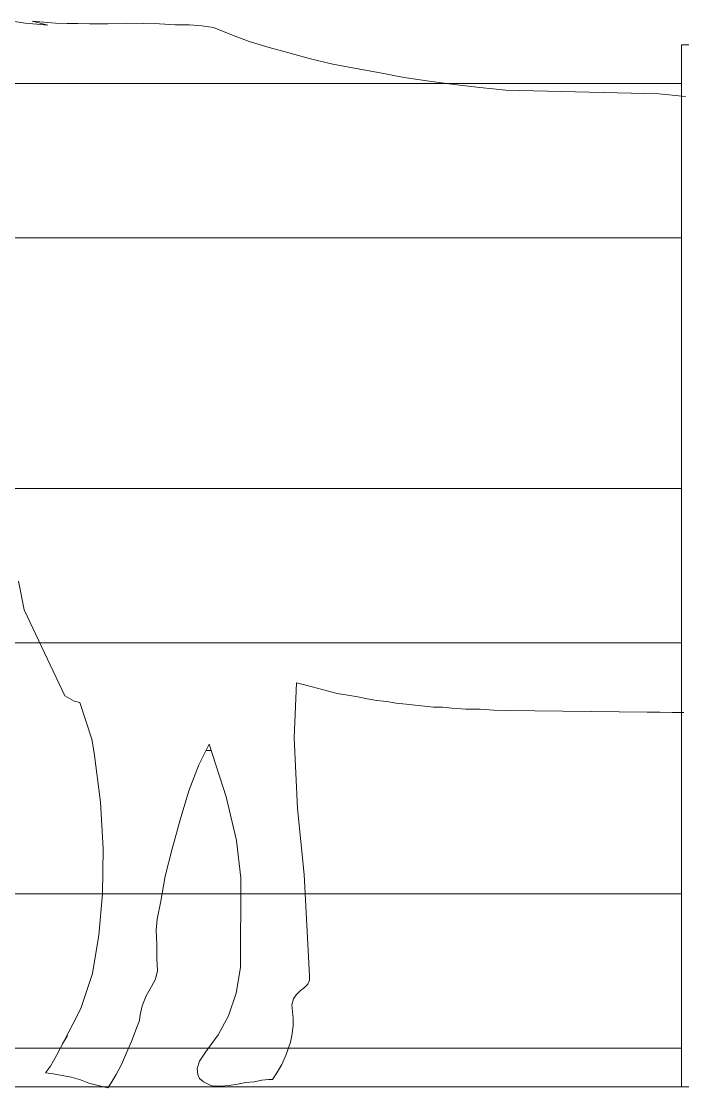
# Model space of a CAD drawing. Header units: millimetres. Extents: x 73 to 57768, y -40361 to 10065.
# Drawn here: x 31525.3 to 31611, y 1091.3 to 1229.5 of the extents above; entities that cross this region are included whole.
import ezdxf

# ---------------------------------------------------------------- set-up
doc = ezdxf.new("R2010")
doc.units = ezdxf.units.MM
doc.layers.add('pogled', color=7, linetype='Continuous', lineweight=5, true_color=0x8db1c3)

msp = doc.modelspace()

# ---------------------------------------------------------------- linework, layer by layer
at = {"layer": 'pogled'}
for p, q in [((31525.766, 1229.258), (31524.367, 1229.49)), ((31525.766, 1229.258), (31524.367, 1229.49)), ((31525.766, 1229.258), (31524.367, 1229.49)), ((31525.766, 1229.258), (31524.367, 1229.49)), ((31527.275, 1229.132), (31525.766, 1229.258)), ((31527.275, 1229.132), (31525.766, 1229.258)), ((31527.275, 1229.132), (31525.766, 1229.258)), ((31527.275, 1229.132), (31525.766, 1229.258)), ((31528.173, 1229.384), (31526.665, 1229.51)), ((31526.665, 1229.51), (31528.675, 1229.007)), ((31526.665, 1229.51), (31528.675, 1229.007)), ((31528.173, 1229.384), (31526.665, 1229.51)), ((31528.173, 1229.384), (31526.665, 1229.51)), ((31526.665, 1229.51), (31528.675, 1229.007)), ((31526.665, 1229.51), (31528.675, 1229.007)), ((31528.173, 1229.384), (31526.665, 1229.51)), ((31528.675, 1229.007), (31527.275, 1229.132)), ((31528.675, 1229.007), (31527.275, 1229.132)), ((31528.675, 1229.007), (31527.275, 1229.132)), ((31528.675, 1229.007), (31527.275, 1229.132)), ((31529.682, 1229.259), (31528.173, 1229.384)), ((31529.682, 1229.259), (31528.173, 1229.384)), ((31529.682, 1229.259), (31528.173, 1229.384)), ((31529.682, 1229.259), (31528.173, 1229.384)), ((31531.191, 1229.241), (31529.682, 1229.259)), ((31531.191, 1229.241), (31529.682, 1229.259)), ((31531.191, 1229.241), (31529.682, 1229.259)), ((31531.191, 1229.241), (31529.682, 1229.259)), ((31532.593, 1229.224), (31531.191, 1229.241)), ((31532.593, 1229.224), (31531.191, 1229.241)), ((31532.593, 1229.224), (31531.191, 1229.241)), ((31532.593, 1229.224), (31531.191, 1229.241)), ((31534.103, 1229.206), (31532.593, 1229.224)), ((31534.103, 1229.206), (31532.593, 1229.224)), ((31534.103, 1229.206), (31532.593, 1229.224)), ((31534.103, 1229.206), (31532.593, 1229.224)), ((31536.475, 1229.177), (31534.103, 1229.206)), ((31536.475, 1229.177), (31534.103, 1229.206)), ((31536.475, 1229.177), (31534.103, 1229.206)), ((31536.475, 1229.177), (31534.103, 1229.206)), ((31538.849, 1229.257), (31536.475, 1229.177)), ((31538.849, 1229.257), (31536.475, 1229.177)), ((31538.849, 1229.257), (31536.475, 1229.177)), ((31538.849, 1229.257), (31536.475, 1229.177)), ((31541.114, 1229.23), (31538.849, 1229.257)), ((31541.114, 1229.23), (31538.849, 1229.257)), ((31541.114, 1229.23), (31538.849, 1229.257)), ((31541.114, 1229.23), (31538.849, 1229.257)), ((31543.163, 1229.205), (31541.114, 1229.23)), ((31543.163, 1229.205), (31541.114, 1229.23)), ((31543.163, 1229.205), (31541.114, 1229.23)), ((31543.163, 1229.205), (31541.114, 1229.23)), ((31545.21, 1229.073), (31543.163, 1229.205)), ((31545.21, 1229.073), (31543.163, 1229.205)), ((31545.21, 1229.073), (31543.163, 1229.205)), ((31545.21, 1229.073), (31543.163, 1229.205)), ((31547.043, 1229.051), (31545.21, 1229.073)), ((31547.043, 1229.051), (31545.21, 1229.073)), ((31547.043, 1229.051), (31545.21, 1229.073)), ((31547.043, 1229.051), (31545.21, 1229.073)), ((31548.66, 1228.924), (31547.043, 1229.051)), ((31548.66, 1228.924), (31547.043, 1229.051)), ((31548.66, 1228.924), (31547.043, 1229.051)), ((31548.66, 1228.924), (31547.043, 1229.051)), ((31550.167, 1228.69), (31548.66, 1228.924)), ((31550.167, 1228.69), (31548.66, 1228.924)), ((31550.167, 1228.69), (31548.66, 1228.924)), ((31550.167, 1228.69), (31548.66, 1228.924)), ((31552.421, 1227.8), (31550.167, 1228.69)), ((31552.421, 1227.8), (31550.167, 1228.69)), ((31552.421, 1227.8), (31550.167, 1228.69)), ((31552.421, 1227.8), (31550.167, 1228.69)), ((31554.783, 1226.909), (31552.421, 1227.8)), ((31554.783, 1226.909), (31552.421, 1227.8)), ((31554.783, 1226.909), (31552.421, 1227.8)), ((31554.783, 1226.909), (31552.421, 1227.8)), ((31557.362, 1226.124), (31554.783, 1226.909)), ((31557.362, 1226.124), (31554.783, 1226.909)), ((31557.362, 1226.124), (31554.783, 1226.909)), ((31557.362, 1226.124), (31554.783, 1226.909)), ((31559.942, 1225.446), (31557.362, 1226.124)), ((31559.942, 1225.446), (31557.362, 1226.124)), ((31559.942, 1225.446), (31557.362, 1226.124)), ((31559.942, 1225.446), (31557.362, 1226.124)), ((31562.737, 1224.657), (31559.942, 1225.446)), ((31562.737, 1224.657), (31559.942, 1225.446)), ((31562.737, 1224.657), (31559.942, 1225.446)), ((31562.737, 1224.657), (31559.942, 1225.446)), ((31565.641, 1223.975), (31562.737, 1224.657)), ((31565.641, 1223.975), (31562.737, 1224.657)), ((31565.641, 1223.975), (31562.737, 1224.657)), ((31565.641, 1223.975), (31562.737, 1224.657)), ((31568.654, 1223.4), (31565.641, 1223.975)), ((31568.654, 1223.4), (31565.641, 1223.975)), ((31568.654, 1223.4), (31565.641, 1223.975)), ((31568.654, 1223.4), (31565.641, 1223.975)), ((31571.775, 1222.824), (31568.654, 1223.4)), ((31571.775, 1222.824), (31568.654, 1223.4)), ((31571.775, 1222.824), (31568.654, 1223.4)), ((31571.775, 1222.824), (31568.654, 1223.4)), ((31574.895, 1222.247), (31571.775, 1222.824)), ((31574.895, 1222.247), (31571.775, 1222.824)), ((31574.895, 1222.247), (31571.775, 1222.824)), ((31574.895, 1222.247), (31571.775, 1222.824)), ((31578.125, 1221.777), (31574.895, 1222.247)), ((31578.125, 1221.777), (31574.895, 1222.247)), ((31578.125, 1221.777), (31574.895, 1222.247)), ((31578.125, 1221.777), (31574.895, 1222.247)), ((31581.355, 1221.307), (31578.125, 1221.777)), ((31581.355, 1221.307), (31578.125, 1221.777)), ((31581.355, 1221.307), (31578.125, 1221.777)), ((31581.355, 1221.307), (31578.125, 1221.777)), ((31584.694, 1220.944), (31581.355, 1221.307)), ((31584.694, 1220.944), (31581.355, 1221.307)), ((31584.694, 1220.944), (31581.355, 1221.307)), ((31584.694, 1220.944), (31581.355, 1221.307)), ((31588.033, 1220.58), (31584.694, 1220.944)), ((31588.033, 1220.58), (31584.694, 1220.944)), ((31588.033, 1220.58), (31584.694, 1220.944)), ((31588.033, 1220.58), (31584.694, 1220.944)), ((31607.872, 1220.127), (31588.033, 1220.58)), ((31607.872, 1220.127), (31588.033, 1220.58)), ((31607.872, 1220.127), (31588.033, 1220.58)), ((31607.872, 1220.127), (31588.033, 1220.58)), ((31611.319, 1219.763), (31607.872, 1220.127)), ((31611.319, 1219.763), (31607.872, 1220.127)), ((31611.319, 1219.763), (31607.872, 1220.127)), ((31611.319, 1219.763), (31607.872, 1220.127)), ((31524.876, 1156.961), (31525.63, 1153.256)), ((31524.876, 1156.961), (31525.63, 1153.256)), ((31524.876, 1156.961), (31525.63, 1153.256)), ((31524.876, 1156.961), (31525.63, 1153.256)), ((31530.888, 1142.095), (31525.63, 1153.256)), ((31530.888, 1142.095), (31525.63, 1153.256)), ((31530.888, 1142.095), (31525.63, 1153.256)), ((31530.888, 1142.095), (31525.63, 1153.256)), ((31560.618, 1136.664), (31560.919, 1143.779)), ((31560.618, 1136.664), (31560.919, 1143.779)), ((31560.618, 1136.664), (31560.919, 1143.779)), ((31560.618, 1136.664), (31560.919, 1143.779)), ((31560.919, 1143.779), (31562.317, 1143.438)), ((31560.919, 1143.779), (31562.317, 1143.438)), ((31560.919, 1143.779), (31562.317, 1143.438)), ((31560.919, 1143.779), (31562.317, 1143.438)), ((31562.317, 1143.438), (31563.607, 1143.099)), ((31562.317, 1143.438), (31563.607, 1143.099)), ((31562.317, 1143.438), (31563.607, 1143.099)), ((31562.317, 1143.438), (31563.607, 1143.099)), ((31563.607, 1143.099), (31564.897, 1142.76)), ((31563.607, 1143.099), (31564.897, 1142.76)), ((31563.607, 1143.099), (31564.897, 1142.76)), ((31563.607, 1143.099), (31564.897, 1142.76)), ((31564.897, 1142.76), (31566.187, 1142.422)), ((31564.897, 1142.76), (31566.187, 1142.422)), ((31564.897, 1142.76), (31566.187, 1142.422)), ((31564.897, 1142.76), (31566.187, 1142.422)), ((31530.888, 1142.095), (31532.094, 1141.427)), ((31530.888, 1142.095), (31532.094, 1141.427)), ((31530.888, 1142.095), (31532.094, 1141.427)), ((31530.888, 1142.095), (31532.094, 1141.427)), ((31532.094, 1141.427), (31532.837, 1141.262)), ((31532.094, 1141.427), (31532.837, 1141.262)), ((31532.094, 1141.427), (31532.837, 1141.262)), ((31532.094, 1141.427), (31532.837, 1141.262)), ((31566.187, 1142.422), (31567.586, 1142.189)), ((31566.187, 1142.422), (31567.586, 1142.189)), ((31566.187, 1142.422), (31567.586, 1142.189)), ((31566.187, 1142.422), (31567.586, 1142.189)), ((31567.586, 1142.189), (31568.878, 1141.958)), ((31567.586, 1142.189), (31568.878, 1141.958)), ((31567.586, 1142.189), (31568.878, 1141.958)), ((31567.586, 1142.189), (31568.878, 1141.958)), ((31568.878, 1141.958), (31570.061, 1141.728)), ((31568.878, 1141.958), (31570.061, 1141.728)), ((31568.878, 1141.958), (31570.061, 1141.728)), ((31568.878, 1141.958), (31570.061, 1141.728)), ((31570.061, 1141.728), (31571.353, 1141.497)), ((31570.061, 1141.728), (31571.353, 1141.497)), ((31570.061, 1141.728), (31571.353, 1141.497)), ((31570.061, 1141.728), (31571.353, 1141.497)), ((31571.353, 1141.497), (31572.646, 1141.374)), ((31571.353, 1141.497), (31572.646, 1141.374)), ((31571.353, 1141.497), (31572.646, 1141.374)), ((31571.353, 1141.497), (31572.646, 1141.374)), ((31572.646, 1141.374), (31573.829, 1141.144)), ((31572.646, 1141.374), (31573.829, 1141.144)), ((31572.646, 1141.374), (31573.829, 1141.144)), ((31572.646, 1141.374), (31573.829, 1141.144)), ((31532.837, 1141.262), (31534.397, 1136.511)), ((31532.837, 1141.262), (31534.397, 1136.511)), ((31532.837, 1141.262), (31534.397, 1136.511)), ((31532.837, 1141.262), (31534.397, 1136.511)), ((31573.829, 1141.144), (31575.122, 1141.02)), ((31573.829, 1141.144), (31575.122, 1141.02)), ((31573.829, 1141.144), (31575.122, 1141.02)), ((31573.829, 1141.144), (31575.122, 1141.02)), ((31575.122, 1141.02), (31576.307, 1140.898)), ((31575.122, 1141.02), (31576.307, 1140.898)), ((31575.122, 1141.02), (31576.307, 1140.898)), ((31575.122, 1141.02), (31576.307, 1140.898)), ((31576.307, 1140.898), (31577.492, 1140.776)), ((31576.307, 1140.898), (31577.492, 1140.776)), ((31576.307, 1140.898), (31577.492, 1140.776)), ((31576.307, 1140.898), (31577.492, 1140.776)), ((31577.492, 1140.776), (31578.677, 1140.654)), ((31577.492, 1140.776), (31578.677, 1140.654)), ((31577.492, 1140.776), (31578.677, 1140.654)), ((31577.492, 1140.776), (31578.677, 1140.654)), ((31578.677, 1140.654), (31579.863, 1140.64)), ((31578.677, 1140.654), (31579.863, 1140.64)), ((31578.677, 1140.654), (31579.863, 1140.64)), ((31578.677, 1140.654), (31579.863, 1140.64)), ((31579.863, 1140.64), (31581.048, 1140.518)), ((31579.863, 1140.64), (31581.048, 1140.518)), ((31579.863, 1140.64), (31581.048, 1140.518)), ((31579.863, 1140.64), (31581.048, 1140.518)), ((31581.048, 1140.518), (31582.88, 1140.389)), ((31581.048, 1140.518), (31582.88, 1140.389)), ((31581.048, 1140.518), (31582.88, 1140.389)), ((31581.048, 1140.518), (31582.88, 1140.389)), ((31582.88, 1140.389), (31584.713, 1140.367)), ((31582.88, 1140.389), (31584.713, 1140.367)), ((31582.88, 1140.389), (31584.713, 1140.367)), ((31582.88, 1140.389), (31584.713, 1140.367)), ((31584.713, 1140.367), (31586.437, 1140.238)), ((31584.713, 1140.367), (31586.437, 1140.238)), ((31584.713, 1140.367), (31586.437, 1140.238)), ((31584.713, 1140.367), (31586.437, 1140.238)), ((31586.437, 1140.238), (31588.162, 1140.218)), ((31586.437, 1140.238), (31588.162, 1140.218)), ((31586.437, 1140.238), (31588.162, 1140.218)), ((31586.437, 1140.238), (31588.162, 1140.218)), ((31588.162, 1140.218), (31606.386, 1140)), ((31588.162, 1140.218), (31606.386, 1140)), ((31588.162, 1140.218), (31606.386, 1140)), ((31588.162, 1140.218), (31606.386, 1140)), ((31606.386, 1140), (31608.004, 1139.98)), ((31606.386, 1140), (31608.004, 1139.98)), ((31606.386, 1140), (31608.004, 1139.98)), ((31606.386, 1140), (31608.004, 1139.98)), ((31608.004, 1139.98), (31609.622, 1139.961)), ((31608.004, 1139.98), (31609.622, 1139.961)), ((31608.004, 1139.98), (31609.622, 1139.961)), ((31608.004, 1139.98), (31609.622, 1139.961)), ((31609.622, 1139.961), (31611.131, 1139.943)), ((31609.622, 1139.961), (31611.131, 1139.943)), ((31609.622, 1139.961), (31611.131, 1139.943)), ((31609.622, 1139.961), (31611.131, 1139.943)), ((31534.397, 1136.511), (31534.71, 1134.709)), ((31534.397, 1136.511), (31534.71, 1134.709)), ((31534.397, 1136.511), (31534.71, 1134.709)), ((31534.397, 1136.511), (31534.71, 1134.709)), ((31561.047, 1127.492), (31560.618, 1136.664)), ((31561.047, 1127.492), (31560.618, 1136.664)), ((31561.047, 1127.492), (31560.618, 1136.664)), ((31561.047, 1127.492), (31560.618, 1136.664)), ((31534.71, 1134.709), (31535.497, 1128.336)), ((31534.71, 1134.709), (31535.497, 1128.336)), ((31534.71, 1134.709), (31535.497, 1128.336)), ((31534.71, 1134.709), (31535.497, 1128.336)), ((31548.281, 1133.145), (31549.607, 1135.825)), ((31548.281, 1133.145), (31549.607, 1135.825)), ((31548.281, 1133.145), (31549.607, 1135.825)), ((31548.281, 1133.145), (31549.607, 1135.825)), ((31549.861, 1135.033), (31549.208, 1135.018)), ((31549.861, 1135.033), (31549.208, 1135.018)), ((31549.861, 1135.033), (31549.208, 1135.018)), ((31549.861, 1135.033), (31549.208, 1135.018)), ((31549.607, 1135.825), (31551.79, 1129.004)), ((31549.607, 1135.825), (31551.79, 1129.004)), ((31549.607, 1135.825), (31551.79, 1129.004)), ((31549.607, 1135.825), (31551.79, 1129.004)), ((31546.947, 1129.817), (31548.281, 1133.145)), ((31546.947, 1129.817), (31548.281, 1133.145)), ((31546.947, 1129.817), (31548.281, 1133.145)), ((31546.947, 1129.817), (31548.281, 1133.145)), ((31545.823, 1126.056), (31546.947, 1129.817)), ((31545.823, 1126.056), (31546.947, 1129.817)), ((31545.823, 1126.056), (31546.947, 1129.817)), ((31545.823, 1126.056), (31546.947, 1129.817)), ((31551.79, 1129.004), (31553.125, 1123.38)), ((31551.79, 1129.004), (31553.125, 1123.38)), ((31551.79, 1129.004), (31553.125, 1123.38)), ((31551.79, 1129.004), (31553.125, 1123.38)), ((31535.497, 1128.336), (31535.856, 1122.292)), ((31535.497, 1128.336), (31535.856, 1122.292)), ((31535.497, 1128.336), (31535.856, 1122.292)), ((31535.497, 1128.336), (31535.856, 1122.292)), ((31561.916, 1118.961), (31561.047, 1127.492)), ((31561.916, 1118.961), (31561.047, 1127.492)), ((31561.916, 1118.961), (31561.047, 1127.492)), ((31561.916, 1118.961), (31561.047, 1127.492)), ((31544.808, 1122.293), (31545.823, 1126.056)), ((31544.808, 1122.293), (31545.823, 1126.056)), ((31544.808, 1122.293), (31545.823, 1126.056)), ((31544.808, 1122.293), (31545.823, 1126.056)), ((31535.856, 1122.292), (31535.786, 1116.469)), ((31535.856, 1122.292), (31535.786, 1116.469)), ((31535.856, 1122.292), (31535.786, 1116.469)), ((31535.856, 1122.292), (31535.786, 1116.469)), ((31543.902, 1118.745), (31544.808, 1122.293)), ((31543.902, 1118.745), (31544.808, 1122.293)), ((31543.902, 1118.745), (31544.808, 1122.293)), ((31543.902, 1118.745), (31544.808, 1122.293)), ((31553.125, 1123.38), (31553.714, 1118.52)), ((31553.125, 1123.38), (31553.714, 1118.52)), ((31553.125, 1123.38), (31553.714, 1118.52)), ((31553.125, 1123.38), (31553.714, 1118.52)), ((31543.325, 1115.516), (31543.902, 1118.745)), ((31543.325, 1115.516), (31543.902, 1118.745)), ((31543.325, 1115.516), (31543.902, 1118.745)), ((31543.325, 1115.516), (31543.902, 1118.745)), ((31553.714, 1118.52), (31553.683, 1106.898)), ((31553.714, 1118.52), (31553.683, 1106.898)), ((31553.714, 1118.52), (31553.683, 1106.898)), ((31553.714, 1118.52), (31553.683, 1106.898)), ((31562.622, 1105.82), (31561.916, 1118.961)), ((31562.622, 1105.82), (31561.916, 1118.961)), ((31562.622, 1105.82), (31561.916, 1118.961)), ((31562.622, 1105.82), (31561.916, 1118.961)), ((31535.786, 1116.469), (31535.291, 1111.083)), ((31535.786, 1116.469), (31535.291, 1111.083)), ((31535.786, 1116.469), (31535.291, 1111.083)), ((31535.786, 1116.469), (31535.291, 1111.083)), ((31542.865, 1113.149), (31543.325, 1115.516)), ((31542.865, 1113.149), (31543.325, 1115.516)), ((31542.865, 1113.149), (31543.325, 1115.516)), ((31542.865, 1113.149), (31543.325, 1115.516)), ((31542.74, 1111.749), (31542.865, 1113.149)), ((31542.74, 1111.749), (31542.865, 1113.149)), ((31542.74, 1111.749), (31542.865, 1113.149)), ((31542.74, 1111.749), (31542.865, 1113.149)), ((31535.291, 1111.083), (31534.477, 1106.131)), ((31535.291, 1111.083), (31534.477, 1106.131)), ((31535.291, 1111.083), (31534.477, 1106.131)), ((31535.291, 1111.083), (31534.477, 1106.131)), ((31542.826, 1109.914), (31542.74, 1111.749)), ((31542.826, 1109.914), (31542.74, 1111.749)), ((31542.826, 1109.914), (31542.74, 1111.749)), ((31542.826, 1109.914), (31542.74, 1111.749)), ((31542.804, 1108.081), (31542.826, 1109.914)), ((31542.804, 1108.081), (31542.826, 1109.914)), ((31542.804, 1108.081), (31542.826, 1109.914)), ((31542.804, 1108.081), (31542.826, 1109.914)), ((31542.893, 1106.462), (31542.804, 1108.081)), ((31542.893, 1106.462), (31542.804, 1108.081)), ((31542.893, 1106.462), (31542.804, 1108.081)), ((31542.893, 1106.462), (31542.804, 1108.081)), ((31553.683, 1106.898), (31553.104, 1103.561)), ((31553.683, 1106.898), (31553.104, 1103.561)), ((31553.683, 1106.898), (31553.104, 1103.561)), ((31553.683, 1106.898), (31553.104, 1103.561)), ((31534.477, 1106.131), (31533.022, 1101.727)), ((31534.477, 1106.131), (31533.022, 1101.727)), ((31534.477, 1106.131), (31533.022, 1101.727)), ((31534.477, 1106.131), (31533.022, 1101.727)), ((31542.664, 1105.386), (31542.893, 1106.462)), ((31542.664, 1105.386), (31542.893, 1106.462)), ((31542.664, 1105.386), (31542.893, 1106.462)), ((31542.664, 1105.386), (31542.893, 1106.462)), ((31562.615, 1105.281), (31562.622, 1105.82)), ((31562.615, 1105.281), (31562.622, 1105.82)), ((31562.615, 1105.281), (31562.622, 1105.82)), ((31562.615, 1105.281), (31562.622, 1105.82)), ((31541.452, 1103.244), (31542.113, 1104.422)), ((31541.452, 1103.244), (31542.113, 1104.422)), ((31541.452, 1103.244), (31542.113, 1104.422)), ((31541.452, 1103.244), (31542.113, 1104.422)), ((31542.113, 1104.422), (31542.664, 1105.386)), ((31542.113, 1104.422), (31542.664, 1105.386)), ((31542.113, 1104.422), (31542.664, 1105.386)), ((31542.113, 1104.422), (31542.664, 1105.386)), ((31561.412, 1103.893), (31561.957, 1104.318)), ((31561.412, 1103.893), (31561.957, 1104.318)), ((31561.412, 1103.893), (31561.957, 1104.318)), ((31561.412, 1103.893), (31561.957, 1104.318)), ((31561.957, 1104.318), (31562.393, 1104.745)), ((31561.957, 1104.318), (31562.393, 1104.745)), ((31561.957, 1104.318), (31562.393, 1104.745)), ((31561.957, 1104.318), (31562.393, 1104.745)), ((31562.393, 1104.745), (31562.615, 1105.281)), ((31562.393, 1104.745), (31562.615, 1105.281)), ((31562.393, 1104.745), (31562.615, 1105.281)), ((31562.393, 1104.745), (31562.615, 1105.281)), ((31540.898, 1101.956), (31541.452, 1103.244)), ((31540.898, 1101.956), (31541.452, 1103.244)), ((31540.898, 1101.956), (31541.452, 1103.244)), ((31540.898, 1101.956), (31541.452, 1103.244)), ((31553.104, 1103.561), (31552.099, 1100.661)), ((31553.104, 1103.561), (31552.099, 1100.661)), ((31553.104, 1103.561), (31552.099, 1100.661)), ((31553.104, 1103.561), (31552.099, 1100.661)), ((31560.312, 1102.073), (31560.537, 1102.825)), ((31560.312, 1102.073), (31560.537, 1102.825)), ((31560.312, 1102.073), (31560.537, 1102.825)), ((31560.312, 1102.073), (31560.537, 1102.825)), ((31560.537, 1102.825), (31560.867, 1103.361)), ((31560.537, 1102.825), (31560.867, 1103.361)), ((31560.537, 1102.825), (31560.867, 1103.361)), ((31560.537, 1102.825), (31560.867, 1103.361)), ((31560.867, 1103.361), (31561.412, 1103.893)), ((31560.867, 1103.361), (31561.412, 1103.893)), ((31560.867, 1103.361), (31561.412, 1103.893)), ((31560.867, 1103.361), (31561.412, 1103.893)), ((31533.022, 1101.727), (31532.503, 1100.657)), ((31533.022, 1101.727), (31532.503, 1100.657)), ((31533.022, 1101.727), (31532.503, 1100.657)), ((31533.022, 1101.727), (31532.503, 1100.657)), ((31540.668, 1100.773), (31540.898, 1101.956)), ((31540.668, 1100.773), (31540.898, 1101.956)), ((31540.668, 1100.773), (31540.898, 1101.956)), ((31540.668, 1100.773), (31540.898, 1101.956)), ((31560.41, 1101.209), (31560.312, 1102.073)), ((31560.41, 1101.209), (31560.312, 1102.073)), ((31560.41, 1101.209), (31560.312, 1102.073)), ((31560.41, 1101.209), (31560.312, 1102.073)), ((31532.473, 1100.661), (31529.82, 1095.51)), ((31532.473, 1100.661), (31529.82, 1095.51)), ((31532.473, 1100.661), (31529.82, 1095.51)), ((31532.473, 1100.661), (31529.82, 1095.51)), ((31540.105, 1098.838), (31540.551, 1100.019)), ((31540.105, 1098.838), (31540.551, 1100.019)), ((31540.105, 1098.838), (31540.551, 1100.019)), ((31540.105, 1098.838), (31540.551, 1100.019)), ((31540.551, 1100.019), (31540.668, 1100.773)), ((31540.551, 1100.019), (31540.668, 1100.773)), ((31540.551, 1100.019), (31540.668, 1100.773)), ((31540.551, 1100.019), (31540.668, 1100.773)), ((31552.099, 1100.661), (31550.775, 1098.197)), ((31552.099, 1100.661), (31550.775, 1098.197)), ((31552.099, 1100.661), (31550.775, 1098.197)), ((31552.099, 1100.661), (31550.775, 1098.197)), ((31560.507, 1100.345), (31560.41, 1101.209)), ((31560.507, 1100.345), (31560.41, 1101.209)), ((31560.507, 1100.345), (31560.41, 1101.209)), ((31560.507, 1100.345), (31560.41, 1101.209)), ((31560.496, 1099.375), (31560.507, 1100.345)), ((31560.496, 1099.375), (31560.507, 1100.345)), ((31560.496, 1099.375), (31560.507, 1100.345)), ((31560.496, 1099.375), (31560.507, 1100.345)), ((31539.548, 1097.335), (31540.105, 1098.838)), ((31539.548, 1097.335), (31540.105, 1098.838)), ((31539.548, 1097.335), (31540.105, 1098.838)), ((31539.548, 1097.335), (31540.105, 1098.838)), ((31560.375, 1098.298), (31560.496, 1099.375)), ((31560.375, 1098.298), (31560.496, 1099.375)), ((31560.375, 1098.298), (31560.496, 1099.375)), ((31560.375, 1098.298), (31560.496, 1099.375)), ((31531.253, 1098.081), (31530.593, 1097.01)), ((31531.253, 1098.081), (31530.593, 1097.01)), ((31531.253, 1098.081), (31530.593, 1097.01)), ((31531.253, 1098.081), (31530.593, 1097.01)), ((31538.883, 1095.833), (31539.548, 1097.335)), ((31538.883, 1095.833), (31539.548, 1097.335)), ((31538.883, 1095.833), (31539.548, 1097.335)), ((31538.883, 1095.833), (31539.548, 1097.335)), ((31550.775, 1098.197), (31549.13, 1095.951)), ((31550.775, 1098.197), (31549.13, 1095.951)), ((31550.775, 1098.197), (31549.13, 1095.951)), ((31550.775, 1098.197), (31549.13, 1095.951)), ((31559.588, 1095.611), (31560.146, 1097.222)), ((31559.588, 1095.611), (31560.146, 1097.222)), ((31559.588, 1095.611), (31560.146, 1097.222)), ((31559.588, 1095.611), (31560.146, 1097.222)), ((31560.146, 1097.222), (31560.375, 1098.298)), ((31560.146, 1097.222), (31560.375, 1098.298)), ((31560.146, 1097.222), (31560.375, 1098.298)), ((31560.146, 1097.222), (31560.375, 1098.298)), ((31538.218, 1094.331), (31538.883, 1095.833)), ((31538.218, 1094.331), (31538.883, 1095.833)), ((31538.218, 1094.331), (31538.883, 1095.833)), ((31538.218, 1094.331), (31538.883, 1095.833)), ((31549.13, 1095.951), (31548.361, 1094.774)), ((31549.13, 1095.951), (31548.361, 1094.774)), ((31549.13, 1095.951), (31548.361, 1094.774)), ((31549.13, 1095.951), (31548.361, 1094.774)), ((31529.82, 1095.51), (31529.048, 1094.117)), ((31529.82, 1095.51), (31529.048, 1094.117)), ((31529.82, 1095.51), (31529.048, 1094.117)), ((31529.82, 1095.51), (31529.048, 1094.117)), ((31548.361, 1094.774), (31548.026, 1093.808)), ((31548.361, 1094.774), (31548.026, 1093.808)), ((31548.361, 1094.774), (31548.026, 1093.808)), ((31548.361, 1094.774), (31548.026, 1093.808)), ((31559.033, 1094.323), (31559.588, 1095.611)), ((31559.033, 1094.323), (31559.588, 1095.611)), ((31559.033, 1094.323), (31559.588, 1095.611)), ((31559.033, 1094.323), (31559.588, 1095.611)), ((31529.048, 1094.117), (31528.391, 1093.262)), ((31529.048, 1094.117), (31528.391, 1093.262)), ((31529.048, 1094.117), (31528.391, 1093.262)), ((31529.048, 1094.117), (31528.391, 1093.262)), ((31528.391, 1093.262), (31529.36, 1093.142)), ((31528.391, 1093.262), (31529.36, 1093.142)), ((31528.391, 1093.262), (31529.36, 1093.142)), ((31528.391, 1093.262), (31529.36, 1093.142)), ((31529.36, 1093.142), (31530.544, 1092.913)), ((31529.36, 1093.142), (31530.544, 1092.913)), ((31529.36, 1093.142), (31530.544, 1092.913)), ((31529.36, 1093.142), (31530.544, 1092.913)), ((31536.896, 1091.974), (31537.556, 1093.045)), ((31536.896, 1091.974), (31537.556, 1093.045)), ((31536.896, 1091.974), (31537.556, 1093.045)), ((31536.896, 1091.974), (31537.556, 1093.045)), ((31537.556, 1093.045), (31538.218, 1094.331)), ((31537.556, 1093.045), (31538.218, 1094.331)), ((31537.556, 1093.045), (31538.218, 1094.331)), ((31537.556, 1093.045), (31538.218, 1094.331)), ((31548.026, 1093.808), (31548.125, 1093.052)), ((31548.026, 1093.808), (31548.125, 1093.052)), ((31548.026, 1093.808), (31548.125, 1093.052)), ((31548.026, 1093.808), (31548.125, 1093.052)), ((31548.125, 1093.052), (31548.334, 1092.51)), ((31548.125, 1093.052), (31548.334, 1092.51)), ((31548.125, 1093.052), (31548.334, 1092.51)), ((31548.125, 1093.052), (31548.334, 1092.51)), ((31557.824, 1092.396), (31558.373, 1093.253)), ((31557.824, 1092.396), (31558.373, 1093.253)), ((31557.824, 1092.396), (31558.373, 1093.253)), ((31557.824, 1092.396), (31558.373, 1093.253)), ((31558.373, 1093.253), (31559.033, 1094.323)), ((31558.373, 1093.253), (31559.033, 1094.323)), ((31558.373, 1093.253), (31559.033, 1094.323)), ((31558.373, 1093.253), (31559.033, 1094.323)), ((31530.544, 1092.913), (31531.727, 1092.683)), ((31530.544, 1092.913), (31531.727, 1092.683)), ((31530.544, 1092.913), (31531.727, 1092.683)), ((31530.544, 1092.913), (31531.727, 1092.683)), ((31531.727, 1092.683), (31532.91, 1092.345)), ((31531.727, 1092.683), (31532.91, 1092.345)), ((31531.727, 1092.683), (31532.91, 1092.345)), ((31531.727, 1092.683), (31532.91, 1092.345)), ((31532.91, 1092.345), (31533.983, 1091.901)), ((31532.91, 1092.345), (31533.983, 1091.901)), ((31532.91, 1092.345), (31533.983, 1091.901)), ((31532.91, 1092.345), (31533.983, 1091.901)), ((31533.983, 1091.901), (31535.059, 1091.672)), ((31533.983, 1091.901), (31535.059, 1091.672)), ((31533.983, 1091.901), (31535.059, 1091.672)), ((31533.983, 1091.901), (31535.059, 1091.672)), ((31535.059, 1091.672), (31535.919, 1091.446)), ((31535.059, 1091.672), (31535.919, 1091.446)), ((31535.059, 1091.672), (31535.919, 1091.446)), ((31535.059, 1091.672), (31535.919, 1091.446)), ((31536.457, 1091.332), (31536.896, 1091.974)), ((31536.457, 1091.332), (31536.896, 1091.974)), ((31536.457, 1091.332), (31536.896, 1091.974)), ((31536.457, 1091.332), (31536.896, 1091.974)), ((31548.334, 1092.51), (31548.868, 1092.072)), ((31548.334, 1092.51), (31548.868, 1092.072)), ((31548.334, 1092.51), (31548.868, 1092.072)), ((31548.334, 1092.51), (31548.868, 1092.072)), ((31548.868, 1092.072), (31549.405, 1091.85)), ((31548.868, 1092.072), (31549.405, 1091.85)), ((31548.868, 1092.072), (31549.405, 1091.85)), ((31548.868, 1092.072), (31549.405, 1091.85)), ((31549.405, 1091.85), (31549.834, 1091.629)), ((31549.405, 1091.85), (31549.834, 1091.629)), ((31549.405, 1091.85), (31549.834, 1091.629)), ((31549.405, 1091.85), (31549.834, 1091.629)), ((31549.834, 1091.629), (31550.264, 1091.516)), ((31549.834, 1091.629), (31550.264, 1091.516)), ((31549.834, 1091.629), (31550.264, 1091.516)), ((31549.834, 1091.629), (31550.264, 1091.516)), ((31552.206, 1091.601), (31553.287, 1091.803)), ((31552.206, 1091.601), (31553.287, 1091.803)), ((31552.206, 1091.601), (31553.287, 1091.803)), ((31552.206, 1091.601), (31553.287, 1091.803)), ((31553.287, 1091.803), (31554.368, 1092.006)), ((31553.287, 1091.803), (31554.368, 1092.006)), ((31553.287, 1091.803), (31554.368, 1092.006)), ((31553.287, 1091.803), (31554.368, 1092.006)), ((31554.368, 1092.006), (31555.448, 1092.101)), ((31554.368, 1092.006), (31555.448, 1092.101)), ((31554.368, 1092.006), (31555.448, 1092.101)), ((31554.368, 1092.006), (31555.448, 1092.101)), ((31555.448, 1092.101), (31556.421, 1092.305)), ((31555.448, 1092.101), (31556.421, 1092.305)), ((31555.448, 1092.101), (31556.421, 1092.305)), ((31555.448, 1092.101), (31556.421, 1092.305)), ((31556.421, 1092.305), (31557.285, 1092.403)), ((31556.421, 1092.305), (31557.285, 1092.403)), ((31556.421, 1092.305), (31557.285, 1092.403)), ((31556.421, 1092.305), (31557.285, 1092.403)), ((31557.285, 1092.403), (31557.824, 1092.396)), ((31557.285, 1092.403), (31557.824, 1092.396)), ((31557.285, 1092.403), (31557.824, 1092.396)), ((31557.285, 1092.403), (31557.824, 1092.396)), ((31535.919, 1091.446), (31536.457, 1091.332)), ((31535.919, 1091.446), (31536.457, 1091.332)), ((31535.919, 1091.446), (31536.457, 1091.332)), ((31535.919, 1091.446), (31536.457, 1091.332)), ((31550.264, 1091.516), (31551.126, 1091.506)), ((31550.264, 1091.516), (31551.126, 1091.506)), ((31550.264, 1091.516), (31551.126, 1091.506)), ((31550.264, 1091.516), (31551.126, 1091.506)), ((31551.126, 1091.506), (31552.206, 1091.601)), ((31551.126, 1091.506), (31552.206, 1091.601)), ((31551.126, 1091.506), (31552.206, 1091.601)), ((31551.126, 1091.506), (31552.206, 1091.601))]:
    msp.add_line(p, q, dxfattribs=at)
for points in [[(31610.817, 1091.456), (31610.817, 1226.456)], [(31610.817, 1226.456), (31624.817, 1226.456)], [(31475.303, 1221.456), (31610.817, 1221.456)], [(31475.303, 1201.456), (31610.817, 1201.456)], [(31475.303, 1168.956), (31610.817, 1168.956)], [(31475.303, 1148.956), (31610.817, 1148.956)], [(31475.303, 1116.456), (31610.817, 1116.456)], [(31475.303, 1096.456), (31610.817, 1096.456)], [(31584.817, 1096.456), (31610.817, 1096.456)], [(31610.817, 1091.456), (31624.817, 1091.456)]]:
    msp.add_lwpolyline(points, dxfattribs=at)
at = {"layer": 'pogled', "ltscale": 5}
msp.add_lwpolyline([(32046.514, 1091.456), (31486.514, 1091.456), (31239.257, 1091.456)], dxfattribs=at)

doc.saveas('drawing.dxf')
